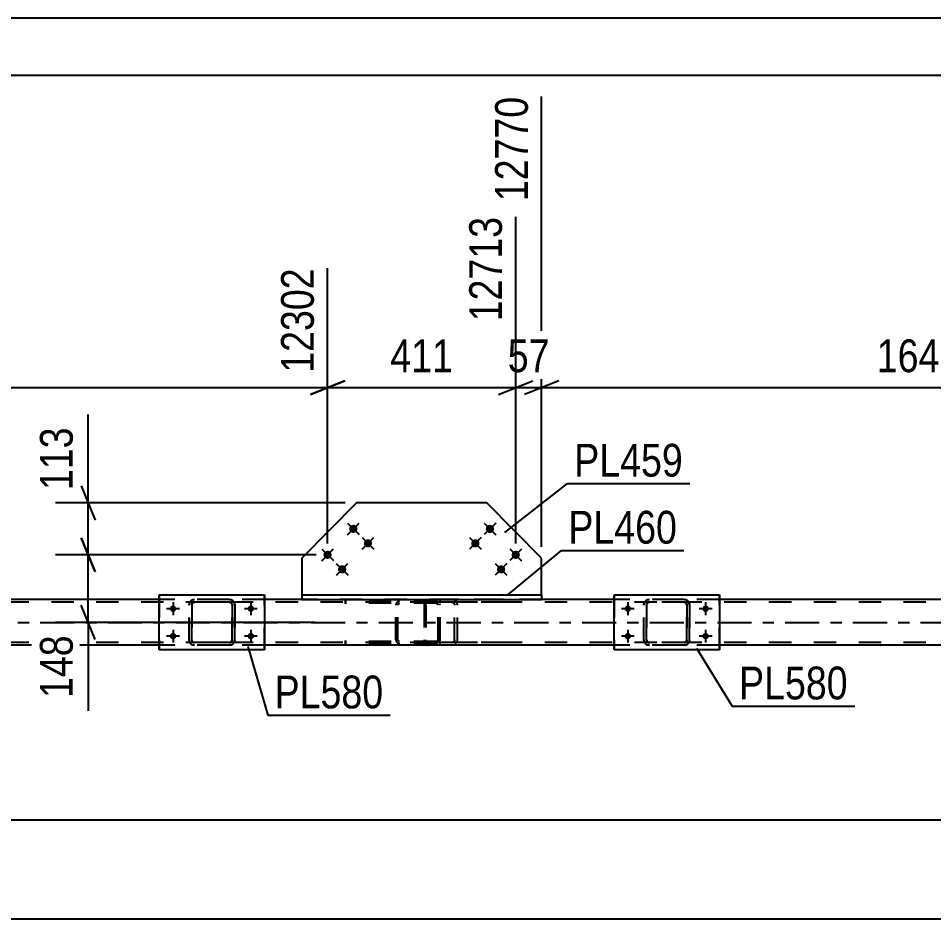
# Model space of a CAD drawing. Header units: millimetres. Extents: x 0 to 841, y 0 to 594.
# Drawn here: x 524.3 to 604.3, y 515.3 to 594 of the extents above; entities that cross this region are included whole.
import ezdxf

# ---------------------------------------------------------------- set-up
doc = ezdxf.new("R2010")
doc.units = ezdxf.units.MM
doc.linetypes.add('DXK_LINE_DOT2', pattern=[3.9198, 1.9599, -1.9599])
doc.linetypes.add('DXK_LINE_DOT3', pattern=[5.9187, 2.979, -0.9799, 0.9799, -0.9799])
doc.styles.add('Arial Narrow', font='ARIALN.TTF', dxfattribs={"height": 0.2})

# ---------------------------------------------------------------- blocks, each defined once
blk = doc.blocks.new('Unknown-570349097-1114 - 28277')
at = {"color": 5, "linetype": 'Continuous'}
for p, q in [((841, 594), (0, 594)), ((836, 589), (5, 589))]:
    blk.add_line(p, q, dxfattribs=at)
blk = doc.blocks.new('Bolt-570349097-2299 - 2282')
at = {"linetype": 'Continuous'}
for points in [[(537.558, 542.384), (537.565, 542.443), (537.583, 542.498), (537.612, 542.549), (537.651, 542.593), (537.698, 542.627), (537.752, 542.651), (537.809, 542.663), (537.868, 542.663), (537.925, 542.651), (537.978, 542.627), (538.026, 542.593), (538.065, 542.549), (538.094, 542.498), (538.112, 542.443), (538.118, 542.384), (538.112, 542.326), (538.094, 542.271), (538.065, 542.22), (538.026, 542.176), (537.978, 542.142), (537.925, 542.118), (537.868, 542.106), (537.809, 542.106), (537.752, 542.118), (537.698, 542.142), (537.651, 542.176), (537.612, 542.22), (537.583, 542.271), (537.565, 542.326)], [(544.358, 542.384), (544.365, 542.443), (544.383, 542.498), (544.412, 542.549), (544.451, 542.593), (544.498, 542.627), (544.552, 542.651), (544.609, 542.663), (544.668, 542.663), (544.725, 542.651), (544.778, 542.627), (544.826, 542.593), (544.865, 542.549), (544.894, 542.498), (544.912, 542.443), (544.918, 542.384), (544.912, 542.326), (544.894, 542.271), (544.865, 542.22), (544.826, 542.176), (544.778, 542.142), (544.725, 542.118), (544.668, 542.106), (544.609, 542.106), (544.552, 542.118), (544.498, 542.142), (544.451, 542.176), (544.412, 542.22), (544.383, 542.271), (544.365, 542.326)], [(537.558, 539.984), (537.565, 540.043), (537.583, 540.098), (537.612, 540.149), (537.651, 540.193), (537.698, 540.227), (537.752, 540.251), (537.809, 540.263), (537.868, 540.263), (537.925, 540.251), (537.978, 540.227), (538.026, 540.193), (538.065, 540.149), (538.094, 540.098), (538.112, 540.043), (538.118, 539.984), (538.112, 539.926), (538.094, 539.871), (538.065, 539.82), (538.026, 539.776), (537.978, 539.742), (537.925, 539.718), (537.868, 539.706), (537.809, 539.706), (537.752, 539.718), (537.698, 539.742), (537.651, 539.776), (537.612, 539.82), (537.583, 539.871), (537.565, 539.926)], [(544.358, 539.984), (544.365, 540.043), (544.383, 540.098), (544.412, 540.149), (544.451, 540.193), (544.498, 540.227), (544.552, 540.251), (544.609, 540.263), (544.668, 540.263), (544.725, 540.251), (544.778, 540.227), (544.826, 540.193), (544.865, 540.149), (544.894, 540.098), (544.912, 540.043), (544.918, 539.984), (544.912, 539.926), (544.894, 539.871), (544.865, 539.82), (544.826, 539.776), (544.778, 539.742), (544.725, 539.718), (544.668, 539.706), (544.609, 539.706), (544.552, 539.718), (544.498, 539.742), (544.451, 539.776), (544.412, 539.82), (544.383, 539.871), (544.365, 539.926)]]:
    blk.add_hatch(color=1, dxfattribs=at).paths.add_polyline_path(points)
at = {"color": 1, "linetype": 'Continuous'}
for p, q in [((537.838, 542.944), (537.838, 541.824)), ((544.638, 542.944), (544.638, 541.824)), ((538.398, 542.384), (537.278, 542.384)), ((545.198, 542.384), (544.078, 542.384)), ((537.838, 540.544), (537.838, 539.424)), ((544.638, 540.544), (544.638, 539.424)), ((538.398, 539.984), (537.278, 539.984)), ((545.198, 539.984), (544.078, 539.984))]:
    blk.add_line(p, q, dxfattribs=at)
blk = doc.blocks.new('Bolt-570349097-2312 - 2282')
at = {"linetype": 'Continuous'}
for points in [[(565.789, 549.108, -1), (565.282, 549.619, -1)], [(564.512, 547.84, -1), (564.005, 548.351, -1)], [(568.044, 546.838, -1), (567.537, 547.349, -1)], [(566.766, 545.569, -1), (566.259, 546.08, -1)]]:
    blk.add_hatch(color=1, dxfattribs=at).paths.add_polyline_path(points)
at = {"color": 1, "linetype": 'Continuous'}
for p, q in [((566.047, 549.871), (565.025, 548.857)), ((565.028, 549.875), (566.043, 548.853)), ((564.769, 548.603), (563.747, 547.588)), ((563.751, 548.607), (564.765, 547.585)), ((568.301, 547.6), (567.279, 546.586)), ((567.283, 547.604), (568.297, 546.582)), ((567.024, 546.332), (566.002, 545.318)), ((566.006, 546.336), (567.02, 545.314))]:
    blk.add_line(p, q, dxfattribs=at)
blk = doc.blocks.new('Bolt-570349097-2313 - 2282')
at = {"linetype": 'Continuous'}
for points in [[(577.31, 542.384), (577.316, 542.443), (577.334, 542.498), (577.363, 542.549), (577.403, 542.593), (577.45, 542.627), (577.503, 542.651), (577.561, 542.663), (577.619, 542.663), (577.676, 542.651), (577.73, 542.627), (577.777, 542.593), (577.816, 542.549), (577.846, 542.498), (577.864, 542.443), (577.87, 542.384), (577.864, 542.326), (577.846, 542.271), (577.816, 542.22), (577.777, 542.176), (577.73, 542.142), (577.676, 542.118), (577.619, 542.106), (577.561, 542.106), (577.503, 542.118), (577.45, 542.142), (577.403, 542.176), (577.363, 542.22), (577.334, 542.271), (577.316, 542.326)], [(584.11, 542.384), (584.116, 542.443), (584.134, 542.498), (584.163, 542.549), (584.203, 542.593), (584.25, 542.627), (584.303, 542.651), (584.361, 542.663), (584.419, 542.663), (584.476, 542.651), (584.53, 542.627), (584.577, 542.593), (584.616, 542.549), (584.646, 542.498), (584.664, 542.443), (584.67, 542.384), (584.664, 542.326), (584.646, 542.271), (584.616, 542.22), (584.577, 542.176), (584.53, 542.142), (584.476, 542.118), (584.419, 542.106), (584.361, 542.106), (584.303, 542.118), (584.25, 542.142), (584.203, 542.176), (584.163, 542.22), (584.134, 542.271), (584.116, 542.326)], [(577.31, 539.984), (577.316, 540.043), (577.334, 540.098), (577.363, 540.149), (577.403, 540.193), (577.45, 540.227), (577.503, 540.251), (577.561, 540.263), (577.619, 540.263), (577.676, 540.251), (577.73, 540.227), (577.777, 540.193), (577.816, 540.149), (577.846, 540.098), (577.864, 540.043), (577.87, 539.984), (577.864, 539.926), (577.846, 539.871), (577.816, 539.82), (577.777, 539.776), (577.73, 539.742), (577.676, 539.718), (577.619, 539.706), (577.561, 539.706), (577.503, 539.718), (577.45, 539.742), (577.403, 539.776), (577.363, 539.82), (577.334, 539.871), (577.316, 539.926)], [(584.11, 539.984), (584.116, 540.043), (584.134, 540.098), (584.163, 540.149), (584.203, 540.193), (584.25, 540.227), (584.303, 540.251), (584.361, 540.263), (584.419, 540.263), (584.476, 540.251), (584.53, 540.227), (584.577, 540.193), (584.616, 540.149), (584.646, 540.098), (584.664, 540.043), (584.67, 539.984), (584.664, 539.926), (584.646, 539.871), (584.616, 539.82), (584.577, 539.776), (584.53, 539.742), (584.476, 539.718), (584.419, 539.706), (584.361, 539.706), (584.303, 539.718), (584.25, 539.742), (584.203, 539.776), (584.163, 539.82), (584.134, 539.871), (584.116, 539.926)]]:
    blk.add_hatch(color=1, dxfattribs=at).paths.add_polyline_path(points)
at = {"color": 1, "linetype": 'Continuous'}
for p, q in [((577.59, 542.944), (577.59, 541.824)), ((584.39, 542.944), (584.39, 541.824)), ((578.15, 542.384), (577.03, 542.384)), ((584.95, 542.384), (583.83, 542.384)), ((577.59, 540.544), (577.59, 539.424)), ((584.39, 540.544), (584.39, 539.424)), ((578.15, 539.984), (577.03, 539.984)), ((584.95, 539.984), (583.83, 539.984))]:
    blk.add_line(p, q, dxfattribs=at)
blk = doc.blocks.new('Bolt-570349097-2314 - 2282')
at = {"linetype": 'Continuous'}
for points in [[(553.852, 549.619, -1), (553.345, 549.108, -1)], [(555.13, 548.351, -1), (554.622, 547.84, -1)], [(551.598, 547.349, -1), (551.09, 546.838, -1)], [(552.875, 546.08, -1), (552.368, 545.569, -1)]]:
    blk.add_hatch(color=1, dxfattribs=at).paths.add_polyline_path(points)
at = {"color": 1, "linetype": 'Continuous'}
for p, q in [((553.088, 549.871), (554.11, 548.857)), ((553.091, 548.853), (554.106, 549.875)), ((554.365, 548.603), (555.387, 547.588)), ((554.369, 547.585), (555.383, 548.607)), ((550.833, 547.6), (551.855, 546.586)), ((550.837, 546.582), (551.851, 547.604)), ((552.111, 546.332), (553.132, 545.318)), ((552.114, 545.314), (553.129, 546.336))]:
    blk.add_line(p, q, dxfattribs=at)
blk = doc.blocks.new('Part-570349097-2366 - 2282')
at = {"color": 2, "linetype": 'Continuous'}
for p, q in [((553.873, 551.628), (549.082, 546.802)), ((565.261, 551.628), (553.873, 551.628)), ((570.052, 546.802), (565.261, 551.628)), ((549.082, 546.802), (549.082, 543.586)), ((570.052, 543.586), (570.052, 546.802))]:
    blk.add_line(p, q, dxfattribs=at)
at = {"color": 7, "linetype": 'DXK_LINE_DOT2'}
blk.add_line((549.082, 543.586), (570.052, 543.586), dxfattribs=at)
blk = doc.blocks.new('Part-570349097-2439 - 2282')
at = {"color": 2, "linetype": 'Continuous'}
for p, q in [((576.39, 538.784), (576.39, 543.584)), ((576.39, 543.584), (576.39, 543.584)), ((576.39, 543.584), (585.59, 543.584)), ((585.59, 543.584), (585.59, 538.784)), ((576.39, 538.784), (576.39, 538.784)), ((585.59, 538.784), (576.39, 538.784))]:
    blk.add_line(p, q, dxfattribs=at)
at = {"color": 7, "linetype": 'DXK_LINE_DOT2'}
for p, q in [((576.39, 543.584), (576.39, 538.784)), ((576.39, 543.584), (576.39, 543.584)), ((585.59, 538.784), (585.59, 543.584)), ((576.39, 538.784), (576.39, 538.784))]:
    blk.add_line(p, q, dxfattribs=at)
blk = doc.blocks.new('Part-570349097-2440 - 2282')
at = {"color": 7, "linetype": 'DXK_LINE_DOT2'}
for p, q in [((578.989, 542.704), (579.025, 542.888)), ((578.989, 542.704), (578.99, 542.704)), ((578.989, 539.664), (578.989, 542.704)), ((579.027, 542.888), (578.99, 542.704)), ((578.99, 539.664), (578.99, 542.704)), ((579.247, 542.796), (579.229, 542.704)), ((579.23, 542.704), (579.229, 542.704)), ((579.229, 542.704), (579.229, 539.664)), ((579.23, 542.704), (579.248, 542.796)), ((579.23, 539.664), (579.23, 542.704)), ((579.299, 542.874), (579.247, 542.796)), ((579.248, 542.796), (579.3, 542.874)), ((579.285, 543.148), (579.469, 543.184)), ((579.47, 543.184), (579.286, 543.148)), ((579.377, 542.926), (579.299, 542.874)), ((579.3, 542.874), (579.378, 542.926)), ((579.469, 542.944), (579.377, 542.926)), ((579.378, 542.926), (579.47, 542.944)), ((582.51, 543.184), (579.469, 543.184)), ((582.51, 542.944), (579.469, 542.944)), ((582.509, 543.184), (582.692, 543.148)), ((582.6, 542.926), (582.509, 542.944)), ((582.694, 543.148), (582.51, 543.184)), ((582.51, 542.944), (582.602, 542.926)), ((582.678, 542.874), (582.6, 542.926)), ((582.602, 542.926), (582.68, 542.874)), ((582.73, 542.796), (582.678, 542.874)), ((582.68, 542.874), (582.732, 542.796)), ((582.749, 542.704), (582.73, 542.796)), ((582.732, 542.796), (582.75, 542.704)), ((582.75, 542.704), (582.749, 542.704)), ((582.749, 542.704), (582.749, 539.664)), ((582.75, 539.664), (582.75, 542.704)), ((582.952, 542.888), (582.989, 542.704)), ((582.99, 542.704), (582.953, 542.888)), ((582.99, 542.704), (582.989, 542.704)), ((582.989, 542.704), (582.989, 539.664)), ((582.99, 539.664), (582.99, 542.704)), ((578.99, 539.664), (578.989, 539.664)), ((579.025, 539.481), (578.989, 539.664)), ((578.99, 539.664), (579.027, 539.481)), ((579.229, 539.664), (579.23, 539.664)), ((579.229, 539.664), (579.247, 539.573)), ((579.248, 539.573), (579.23, 539.664)), ((579.247, 539.573), (579.299, 539.495)), ((579.3, 539.495), (579.248, 539.573)), ((579.299, 539.495), (579.377, 539.443)), ((579.378, 539.443), (579.3, 539.495)), ((579.377, 539.443), (579.469, 539.424)), ((579.47, 539.424), (579.378, 539.443)), ((582.51, 539.424), (579.469, 539.424)), ((582.509, 539.424), (582.6, 539.443)), ((582.602, 539.443), (582.51, 539.424)), ((582.6, 539.443), (582.678, 539.495)), ((582.68, 539.495), (582.602, 539.443)), ((582.678, 539.495), (582.73, 539.573)), ((582.732, 539.573), (582.68, 539.495)), ((582.73, 539.573), (582.749, 539.664)), ((582.75, 539.664), (582.732, 539.573)), ((582.749, 539.664), (582.75, 539.664)), ((582.989, 539.664), (582.952, 539.481)), ((582.953, 539.481), (582.99, 539.664)), ((582.989, 539.664), (582.99, 539.664)), ((579.469, 539.184), (579.285, 539.221)), ((579.286, 539.221), (579.47, 539.184)), ((582.51, 539.184), (579.469, 539.184)), ((582.692, 539.221), (582.509, 539.184)), ((582.51, 539.184), (582.694, 539.221))]:
    blk.add_line(p, q, dxfattribs=at)
at = {"color": 7, "linetype": 'DXK_LINE_DOT3'}
blk.add_line((580.991, 541.184), (580.988, 541.184), dxfattribs=at)
at = {"color": 7, "linetype": 'DXK_LINE_DOT2'}
for centre, start, end in [((579.469, 542.704), 112.5, 157.5), ((579.47, 542.704), 112.5, 157.5), ((582.509, 542.704), 22.5, 67.5), ((582.51, 542.704), 22.5, 67.5), ((579.469, 539.664), 202.5, 247.5), ((579.47, 539.664), 202.5, 247.5), ((582.509, 539.664), 292.5, 337.5), ((582.51, 539.664), 292.5, 337.5)]:
    blk.add_arc(centre, 0.48, start, end, dxfattribs=at)
blk = doc.blocks.new('Part-570349097-2445 - 2282')
at = {"color": 2, "linetype": 'Continuous'}
for p, q in [((536.638, 538.784), (536.638, 543.584)), ((536.638, 543.584), (536.638, 543.584)), ((536.638, 543.584), (545.838, 543.584)), ((545.838, 543.584), (545.838, 538.784)), ((536.638, 538.784), (536.638, 538.784)), ((545.838, 538.784), (536.638, 538.784))]:
    blk.add_line(p, q, dxfattribs=at)
at = {"color": 7, "linetype": 'DXK_LINE_DOT2'}
for p, q in [((536.638, 543.584), (536.638, 538.784)), ((536.638, 543.584), (536.638, 543.584)), ((545.838, 538.784), (545.838, 543.584)), ((536.638, 538.784), (536.638, 538.784))]:
    blk.add_line(p, q, dxfattribs=at)
blk = doc.blocks.new('Part-570349097-2446 - 2282')
at = {"color": 7, "linetype": 'DXK_LINE_DOT2'}
for p, q in [((539.237, 542.704), (539.274, 542.888)), ((539.237, 542.704), (539.239, 542.704)), ((539.237, 539.664), (539.237, 542.704)), ((539.275, 542.888), (539.239, 542.704)), ((539.239, 539.664), (539.239, 542.704)), ((539.495, 542.796), (539.477, 542.704)), ((539.479, 542.704), (539.477, 542.704)), ((539.477, 542.704), (539.477, 539.664)), ((539.479, 542.704), (539.497, 542.796)), ((539.479, 539.664), (539.479, 542.704)), ((539.547, 542.874), (539.495, 542.796)), ((539.497, 542.796), (539.549, 542.874)), ((539.533, 543.148), (539.717, 543.184)), ((539.719, 543.184), (539.535, 543.148)), ((539.625, 542.926), (539.547, 542.874)), ((539.549, 542.874), (539.627, 542.926)), ((539.717, 542.944), (539.625, 542.926)), ((539.627, 542.926), (539.719, 542.944)), ((542.759, 543.184), (539.717, 543.184)), ((542.759, 542.944), (539.717, 542.944)), ((542.757, 543.184), (542.941, 543.148)), ((542.849, 542.926), (542.757, 542.944)), ((542.942, 543.148), (542.759, 543.184)), ((542.759, 542.944), (542.85, 542.926)), ((542.927, 542.874), (542.849, 542.926)), ((542.85, 542.926), (542.928, 542.874)), ((542.979, 542.796), (542.927, 542.874)), ((542.928, 542.874), (542.98, 542.796)), ((542.997, 542.704), (542.979, 542.796)), ((542.98, 542.796), (542.999, 542.704)), ((542.999, 542.704), (542.997, 542.704)), ((542.997, 542.704), (542.997, 539.664)), ((542.999, 539.664), (542.999, 542.704)), ((543.201, 542.888), (543.237, 542.704)), ((543.239, 542.704), (543.202, 542.888)), ((543.239, 542.704), (543.237, 542.704)), ((543.237, 542.704), (543.237, 539.664)), ((543.239, 539.664), (543.239, 542.704)), ((539.239, 539.664), (539.237, 539.664)), ((539.274, 539.481), (539.237, 539.664)), ((539.239, 539.664), (539.275, 539.481)), ((539.477, 539.664), (539.479, 539.664)), ((539.477, 539.664), (539.495, 539.573)), ((539.497, 539.573), (539.479, 539.664)), ((539.495, 539.573), (539.547, 539.495)), ((539.549, 539.495), (539.497, 539.573)), ((539.547, 539.495), (539.625, 539.443)), ((539.627, 539.443), (539.549, 539.495)), ((539.625, 539.443), (539.717, 539.424)), ((539.719, 539.424), (539.627, 539.443)), ((542.759, 539.424), (539.717, 539.424)), ((542.757, 539.424), (542.849, 539.443)), ((542.85, 539.443), (542.759, 539.424)), ((542.849, 539.443), (542.927, 539.495)), ((542.928, 539.495), (542.85, 539.443)), ((542.927, 539.495), (542.979, 539.573)), ((542.98, 539.573), (542.928, 539.495)), ((542.979, 539.573), (542.997, 539.664)), ((542.999, 539.664), (542.98, 539.573)), ((542.997, 539.664), (542.999, 539.664)), ((543.237, 539.664), (543.201, 539.481)), ((543.202, 539.481), (543.239, 539.664)), ((543.237, 539.664), (543.239, 539.664)), ((539.717, 539.184), (539.533, 539.221)), ((539.535, 539.221), (539.719, 539.184)), ((542.759, 539.184), (539.717, 539.184)), ((542.941, 539.221), (542.757, 539.184)), ((542.759, 539.184), (542.942, 539.221))]:
    blk.add_line(p, q, dxfattribs=at)
at = {"color": 7, "linetype": 'DXK_LINE_DOT3'}
blk.add_line((541.24, 541.184), (541.236, 541.184), dxfattribs=at)
at = {"color": 7, "linetype": 'DXK_LINE_DOT2'}
for centre, start, end in [((539.717, 542.704), 112.5, 157.5), ((539.719, 542.704), 112.5, 157.5), ((542.757, 542.704), 22.5, 67.5), ((542.759, 542.704), 22.5, 67.5), ((539.717, 539.664), 202.5, 247.5), ((539.719, 539.664), 202.5, 247.5), ((542.757, 539.664), 292.5, 337.5), ((542.759, 539.664), 292.5, 337.5)]:
    blk.add_arc(centre, 0.48, start, end, dxfattribs=at)
blk = doc.blocks.new('Part-570349097-2534 - 2282')
at = {"color": 2, "linetype": 'Continuous'}
for p, q in [((549.082, 543.586), (549.082, 543.186)), ((549.082, 543.586), (570.052, 543.586)), ((570.052, 543.586), (570.052, 543.186)), ((549.082, 543.186), (570.052, 543.186))]:
    blk.add_line(p, q, dxfattribs=at)
blk = doc.blocks.new('Part-570349097-2594 - 2282')
at = {"color": 7, "linetype": 'DXK_LINE_DOT2'}
for p, q in [((752.596, 542.946), (76.415, 542.946)), ((545.838, 543.186), (536.638, 543.186)), ((570.052, 543.186), (549.082, 543.186)), ((585.59, 543.186), (576.39, 543.186)), ((752.596, 539.426), (76.415, 539.426)), ((545.838, 539.186), (536.638, 539.186)), ((585.59, 539.186), (576.39, 539.186))]:
    blk.add_line(p, q, dxfattribs=at)
at = {"color": 2, "linetype": 'Continuous'}
for p, q in [((536.638, 543.186), (506.087, 543.186)), ((549.082, 543.186), (545.838, 543.186)), ((576.39, 543.186), (570.052, 543.186)), ((616.141, 543.186), (585.59, 543.186)), ((536.638, 539.186), (506.087, 539.186)), ((576.39, 539.186), (545.838, 539.186)), ((616.141, 539.186), (585.59, 539.186))]:
    blk.add_line(p, q, dxfattribs=at)
at = {"color": 7, "linetype": 'DXK_LINE_DOT3'}
blk.add_line((76.415, 541.186), (752.596, 541.186), dxfattribs=at)
blk = doc.blocks.new('Part-570349097-2598 - 2282')
at = {"color": 7, "linetype": 'DXK_LINE_DOT2'}
for p, q in [((559.815, 542.89), (559.795, 542.706)), ((559.795, 542.706), (559.795, 539.666)), ((559.872, 543.045), (559.815, 542.89)), ((559.956, 543.149), (559.872, 543.045)), ((559.925, 542.706), (559.935, 542.798)), ((559.925, 542.706), (559.925, 539.666)), ((559.935, 542.798), (559.963, 542.876)), ((560.055, 543.186), (559.956, 543.149)), ((559.963, 542.876), (560.006, 542.928)), ((560.006, 542.928), (560.055, 542.946)), ((566.727, 543.186), (560.055, 543.186)), ((566.727, 542.946), (560.055, 542.946)), ((561.175, 542.946), (561.175, 543.186)), ((562.392, 543.149), (562.199, 543.186)), ((562.199, 542.946), (562.295, 542.928)), ((562.295, 542.928), (562.377, 542.876)), ((562.377, 542.876), (562.432, 542.798)), ((562.432, 542.798), (562.451, 542.706)), ((562.451, 539.666), (562.451, 542.706)), ((562.703, 542.706), (562.665, 542.89)), ((562.703, 539.666), (562.703, 542.706)), ((559.795, 539.666), (559.815, 539.482)), ((559.815, 539.482), (559.872, 539.327)), ((559.872, 539.327), (559.956, 539.222)), ((559.935, 539.574), (559.925, 539.666)), ((559.963, 539.496), (559.935, 539.574)), ((560.006, 539.444), (559.963, 539.496)), ((560.055, 539.426), (560.006, 539.444)), ((566.727, 539.426), (560.055, 539.426)), ((561.175, 539.186), (561.175, 539.426)), ((562.295, 539.444), (562.199, 539.426)), ((562.377, 539.496), (562.295, 539.444)), ((562.432, 539.574), (562.377, 539.496)), ((562.451, 539.666), (562.432, 539.574)), ((562.665, 539.482), (562.703, 539.666)), ((559.956, 539.222), (560.055, 539.186)), ((566.727, 539.186), (560.055, 539.186)), ((562.199, 539.186), (562.392, 539.222))]:
    blk.add_line(p, q, dxfattribs=at)
for centre, start, end in [((562.214, 542.69), 23.94724, 68.89731), ((562.214, 539.682), 291.10269, 336.05276)]:
    blk.add_arc(centre, 0.493, start, end, dxfattribs=at)
blk = doc.blocks.new('Part-570349097-2599 - 2282')
at = {"color": 7, "linetype": 'DXK_LINE_DOT2'}
for p, q in [((560.837, 543.016), (552.82, 543.016)), ((560.837, 542.856), (552.82, 542.856)), ((557.326, 542.798), (557.305, 542.696)), ((557.305, 539.676), (557.305, 542.696)), ((557.331, 542.818), (557.326, 542.798)), ((557.474, 542.696), (557.487, 542.757)), ((557.474, 539.676), (557.474, 542.696)), ((557.487, 542.757), (557.524, 542.809)), ((557.643, 543.016), (557.514, 542.992)), ((557.524, 542.809), (557.578, 542.844)), ((557.578, 542.844), (557.643, 542.856)), ((560.967, 542.992), (560.837, 543.016)), ((560.837, 542.856), (560.902, 542.844)), ((560.902, 542.844), (560.957, 542.809)), ((560.957, 542.809), (560.993, 542.757)), ((560.993, 542.757), (561.006, 542.696)), ((561.006, 539.676), (561.006, 542.696)), ((561.154, 542.798), (561.15, 542.818)), ((561.175, 542.696), (561.154, 542.798)), ((561.175, 539.676), (561.175, 542.696)), ((560.837, 539.516), (552.82, 539.516)), ((560.837, 539.356), (552.82, 539.356)), ((557.305, 539.676), (557.331, 539.553)), ((557.487, 539.615), (557.474, 539.676)), ((557.524, 539.563), (557.487, 539.615)), ((557.514, 539.38), (557.643, 539.356)), ((557.578, 539.528), (557.524, 539.563)), ((557.643, 539.516), (557.578, 539.528)), ((560.902, 539.528), (560.837, 539.516)), ((560.837, 539.356), (560.967, 539.38)), ((560.957, 539.563), (560.902, 539.528)), ((560.993, 539.615), (560.957, 539.563)), ((561.006, 539.676), (560.993, 539.615)), ((561.15, 539.553), (561.175, 539.676))]:
    blk.add_line(p, q, dxfattribs=at)
for centre, start, end in [((557.631, 542.684), 110.92909, 155.8657), ((557.631, 539.688), 204.1343, 249.07091)]:
    blk.add_arc(centre, 0.33, start, end, dxfattribs=at)
blk = doc.blocks.new('StraightDimension-570349097-3339 - 2282')
at = {"color": 7, "linetype": 'Continuous'}
blk.add_line((61.12, 515.282), (783.08, 515.282), dxfattribs=at)
blk = doc.blocks.new('StraightDimension-570349097-10145 - 2282')
at = {"color": 7, "linetype": 'Continuous'}
blk.add_line((61.76, 523.937), (782.44, 523.937), dxfattribs=at)
blk = doc.blocks.new('StraightDimension-570349097-19642 - 2282')
at = {"color": 7, "linetype": 'Continuous'}
for p, q in [((570.052, 547.802), (570.052, 587.153)), ((635.952, 548.093), (635.952, 572.153)), ((571.552, 562.312), (568.552, 561.112)), ((570.052, 561.712), (635.952, 561.712)), ((634.452, 561.112), (637.452, 562.312))]:
    blk.add_line(p, q, dxfattribs=at)
at = {"color": 0}
blk.add_wipeout([(607.258, 562.462), (607.258, 566.662), (598.746, 566.662), (598.746, 562.462)], dxfattribs=at)
at = {"color": 3, "style": 'Arial Narrow'}
blk.add_text('1648', height=2.8633, dxfattribs=at).set_placement((599.346, 563.062))
at = {"color": 0, "linetype": 'Continuous'}
blk.add_wipeout([(635.352, 572.753), (631.152, 572.753), (631.152, 562.412), (635.352, 562.412)], dxfattribs=at)
at = {"color": 3, "linetype": 'Continuous', "style": 'Arial Narrow'}
blk.add_text('14418', height=2.8633, rotation=90.00021, dxfattribs=at).set_placement((634.752, 563.012))
blk = doc.blocks.new('StraightDimension-570349097-19643 - 2282')
at = {"color": 7, "linetype": 'Continuous'}
for p, q in [((570.052, 547.802), (570.052, 587.153)), ((567.79, 548.093), (567.79, 576.653)), ((566.29, 561.112), (569.29, 562.312)), ((567.79, 561.712), (570.052, 561.712)), ((571.552, 562.312), (568.552, 561.112))]:
    blk.add_line(p, q, dxfattribs=at)
at = {"color": 0, "linetype": 'Continuous'}
blk.add_wipeout([(569.452, 587.753), (565.252, 587.753), (565.252, 577.412), (569.452, 577.412)], dxfattribs=at)
at = {"color": 3, "linetype": 'Continuous', "style": 'Arial Narrow'}
blk.add_text('12770', height=2.8633, rotation=90.00021, dxfattribs=at).set_placement((568.852, 578.012))
at = {"color": 0}
blk.add_wipeout([(571.349, 562.462), (571.349, 566.662), (566.493, 566.662), (566.493, 562.462)], dxfattribs=at)
at = {"color": 3, "style": 'Arial Narrow'}
blk.add_text('57', height=2.8633, dxfattribs=at).set_placement((567.093, 563.062))
blk = doc.blocks.new('StraightDimension-570349097-19644 - 2282')
at = {"color": 7, "linetype": 'Continuous'}
for p, q in [((567.79, 548.093), (567.79, 576.653)), ((551.344, 548.093), (551.344, 572.153)), ((552.844, 562.312), (549.844, 561.112)), ((551.344, 561.712), (567.79, 561.712)), ((566.29, 561.112), (569.29, 562.312))]:
    blk.add_line(p, q, dxfattribs=at)
at = {"color": 0}
blk.add_wipeout([(562.909, 562.462), (562.909, 566.662), (556.225, 566.662), (556.225, 562.462)], dxfattribs=at)
at = {"color": 3, "style": 'Arial Narrow'}
blk.add_text('411', height=2.8633, dxfattribs=at).set_placement((556.825, 563.062))
at = {"color": 0, "linetype": 'Continuous'}
blk.add_wipeout([(567.19, 577.253), (562.99, 577.253), (562.99, 566.912), (567.19, 566.912)], dxfattribs=at)
at = {"color": 3, "linetype": 'Continuous', "style": 'Arial Narrow'}
blk.add_text('12713', height=2.8633, rotation=90.00021, dxfattribs=at).set_placement((566.59, 567.512))
blk = doc.blocks.new('StraightDimension-570349097-19645 - 2282')
at = {"color": 7, "linetype": 'Continuous'}
for p, q in [((485.444, 547.802), (485.444, 587.153)), ((551.344, 548.093), (551.344, 572.153)), ((486.944, 562.312), (483.944, 561.112)), ((485.444, 561.712), (551.344, 561.712)), ((549.844, 561.112), (552.844, 562.312))]:
    blk.add_line(p, q, dxfattribs=at)
at = {"color": 0}
blk.add_wipeout([(522.65, 562.462), (522.65, 566.662), (514.138, 566.662), (514.138, 562.462)], dxfattribs=at)
at = {"color": 3, "style": 'Arial Narrow'}
blk.add_text('1648', height=2.8633, dxfattribs=at).set_placement((514.738, 563.062))
at = {"color": 0, "linetype": 'Continuous'}
blk.add_wipeout([(550.744, 572.753), (546.544, 572.753), (546.544, 562.412), (550.744, 562.412)], dxfattribs=at)
at = {"color": 3, "linetype": 'Continuous', "style": 'Arial Narrow'}
blk.add_text('12302', height=2.8633, rotation=90.00021, dxfattribs=at).set_placement((550.144, 563.012))
blk = doc.blocks.new('StraightDimension-570349097-28962 - 2282')
at = {"color": 7, "linetype": 'Continuous'}
for p, q in [((530.422, 551.628), (530.422, 559.362)), ((530.422, 551.628), (530.422, 559.362)), ((529.822, 553.128), (531.022, 550.128)), ((552.873, 551.628), (527.572, 551.628)), ((530.422, 547.093), (530.422, 551.628)), ((531.022, 545.593), (529.822, 548.593)), ((550.344, 547.093), (527.572, 547.093))]:
    blk.add_line(p, q, dxfattribs=at)
at = {"color": 0}
blk.add_wipeout([(529.672, 558.837), (525.472, 558.837), (525.472, 552.153), (529.672, 552.153)], dxfattribs=at)
at = {"color": 3, "style": 'Arial Narrow'}
blk.add_text('113', height=2.8633, rotation=90.00021, dxfattribs=at).set_placement((529.072, 552.753))
blk = doc.blocks.new('StraightDimension-570349097-28963 - 2282')
at = {"color": 7, "linetype": 'Continuous'}
for p, q in [((529.822, 548.593), (531.022, 545.593)), ((550.344, 547.093), (527.572, 547.093)), ((530.422, 541.185), (530.422, 547.093)), ((531.022, 539.685), (529.822, 542.685)), ((550.238, 541.185), (527.572, 541.185)), ((530.422, 541.185), (530.422, 533.451)), ((530.422, 541.185), (530.422, 533.451))]:
    blk.add_line(p, q, dxfattribs=at)
at = {"color": 0}
blk.add_wipeout([(529.672, 540.66), (525.472, 540.66), (525.472, 533.976), (529.672, 533.976)], dxfattribs=at)
at = {"color": 3, "style": 'Arial Narrow'}
blk.add_text('148', height=2.8633, rotation=90.00021, dxfattribs=at).set_placement((529.072, 534.576))
blk = doc.blocks.new('Mark-570349097-2362 - 2282')
at = {"color": 30, "linetype": 'Continuous'}
for p, q in [((566.846, 549.047), (572.306, 553.332)), ((572.306, 553.332), (583.009, 553.332))]:
    blk.add_line(p, q, dxfattribs=at)
at = {"color": 0}
blk.add_wipeout([(582.409, 553.932), (582.409, 556.932), (572.906, 556.932), (572.906, 553.932)], dxfattribs=at)
blk.add_wipeout([(582.409, 553.932), (582.409, 556.932), (572.906, 556.932), (572.906, 553.932)], dxfattribs=at)
at = {"color": 3, "style": 'Arial Narrow'}
blk.add_text('PL459', height=2.8633, dxfattribs=at).set_placement((572.906, 553.932))
blk = doc.blocks.new('Mark-570349097-2435 - 2282')
at = {"color": 30, "linetype": 'Continuous'}
for p, q in [((583.603, 538.944), (586.711, 533.856)), ((586.711, 533.856), (597.415, 533.856))]:
    blk.add_line(p, q, dxfattribs=at)
at = {"color": 0}
blk.add_wipeout([(596.815, 534.456), (596.815, 537.456), (587.311, 537.456), (587.311, 534.456)], dxfattribs=at)
blk.add_wipeout([(596.815, 534.456), (596.815, 537.456), (587.311, 537.456), (587.311, 534.456)], dxfattribs=at)
at = {"color": 3, "style": 'Arial Narrow'}
blk.add_text('PL580', height=2.8633, dxfattribs=at).set_placement((587.311, 534.456))
blk = doc.blocks.new('Mark-570349097-2441 - 2282')
at = {"color": 30, "linetype": 'Continuous'}
for p, q in [((544.388, 539.078), (546.119, 533.072)), ((546.119, 533.072), (556.823, 533.072))]:
    blk.add_line(p, q, dxfattribs=at)
at = {"color": 0}
blk.add_wipeout([(556.223, 533.672), (556.223, 536.672), (546.719, 536.672), (546.719, 533.672)], dxfattribs=at)
blk.add_wipeout([(556.223, 533.672), (556.223, 536.672), (546.719, 536.672), (546.719, 533.672)], dxfattribs=at)
at = {"color": 3, "style": 'Arial Narrow'}
blk.add_text('PL580', height=2.8633, dxfattribs=at).set_placement((546.719, 533.672))
blk = doc.blocks.new('Mark-570349097-2530 - 2282')
at = {"color": 30, "linetype": 'Continuous'}
for p, q in [((567.094, 543.586), (571.791, 547.471)), ((571.791, 547.471), (582.495, 547.471))]:
    blk.add_line(p, q, dxfattribs=at)
at = {"color": 0}
blk.add_wipeout([(581.895, 548.071), (581.895, 551.071), (572.391, 551.071), (572.391, 548.071)], dxfattribs=at)
blk.add_wipeout([(581.895, 548.071), (581.895, 551.071), (572.391, 551.071), (572.391, 548.071)], dxfattribs=at)
at = {"color": 3, "style": 'Arial Narrow'}
blk.add_text('PL460', height=2.8633, dxfattribs=at).set_placement((572.391, 548.071))

msp = doc.modelspace()

# ---------------------------------------------------------------- block references
for name in ['Unknown-570349097-1114 - 28277', 'Part-570349097-2366 - 2282', 'Bolt-570349097-2314 - 2282', 'Bolt-570349097-2312 - 2282', 'Part-570349097-2594 - 2282', 'Part-570349097-2445 - 2282', 'Part-570349097-2534 - 2282', 'Part-570349097-2439 - 2282', 'Bolt-570349097-2299 - 2282', 'Part-570349097-2446 - 2282', 'Part-570349097-2599 - 2282', 'Part-570349097-2598 - 2282', 'Bolt-570349097-2313 - 2282', 'Part-570349097-2440 - 2282']:
    msp.add_blockref(name, (0, 0))

# ---------------------------------------------------------------- next in the draw order: block references
for name in ['StraightDimension-570349097-19642 - 2282', 'StraightDimension-570349097-3339 - 2282']:
    msp.add_blockref(name, (0, 0))

# ---------------------------------------------------------------- next in the draw order: block references
for name in ['StraightDimension-570349097-19643 - 2282', 'StraightDimension-570349097-10145 - 2282']:
    msp.add_blockref(name, (0, 0))

# ---------------------------------------------------------------- next in the draw order: block references
for name in ['StraightDimension-570349097-19644 - 2282', 'Mark-570349097-2435 - 2282']:
    msp.add_blockref(name, (0, 0))

# ---------------------------------------------------------------- next in the draw order: block references
for name in ['StraightDimension-570349097-19645 - 2282', 'Mark-570349097-2362 - 2282']:
    msp.add_blockref(name, (0, 0))

# ---------------------------------------------------------------- next in the draw order: block references
for name in ['StraightDimension-570349097-28962 - 2282', 'Mark-570349097-2530 - 2282']:
    msp.add_blockref(name, (0, 0))

# ---------------------------------------------------------------- next in the draw order: block references
msp.add_blockref('StraightDimension-570349097-28963 - 2282', (0, 0))

# ---------------------------------------------------------------- next in the draw order: block references
msp.add_blockref('Mark-570349097-2441 - 2282', (0, 0))

doc.saveas('drawing.dxf')
